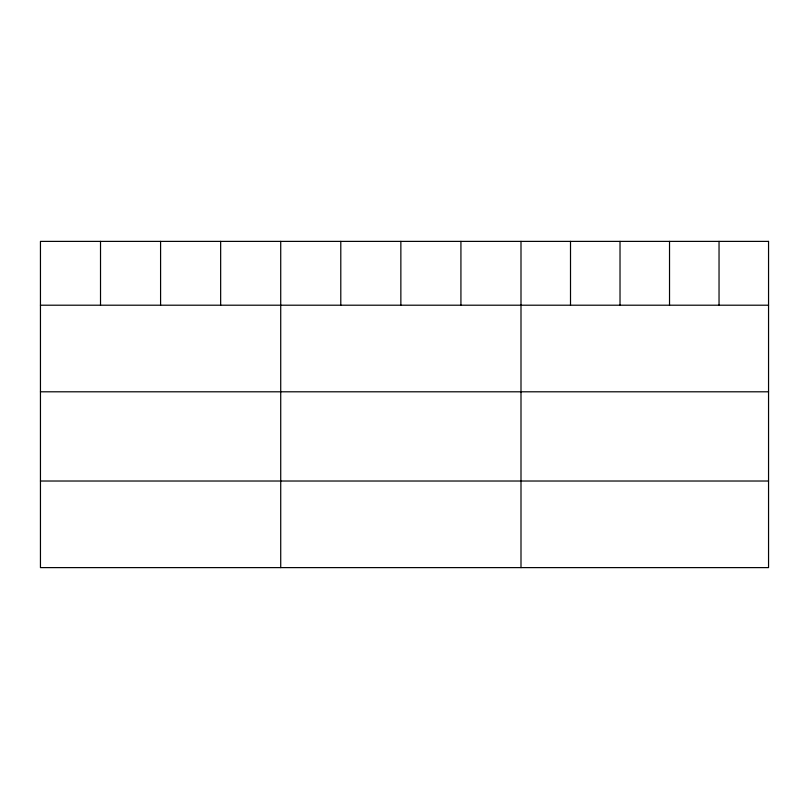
<?xml version="1.0" encoding="UTF-8"?>
<svg xmlns="http://www.w3.org/2000/svg" width="809" height="809" viewBox="0 0 809 809"><rect width="100%" height="100%" fill="white"/><g stroke="black" fill="none" stroke-linecap="round" stroke-linejoin="round"><path stroke-width="1.21" d="M40.45 305.205L768.55 305.205M40.45 391.799L768.55 391.799M40.45 481.021L768.55 481.021M719.039 241.385L719.039 305.205M669.528 241.385L669.528 305.205M620.018 241.385L620.018 305.205M570.507 241.385L570.507 305.205M520.996 241.385L520.996 567.615M460.928 241.385L460.928 305.205M400.859 241.385L400.859 305.205M340.791 241.385L340.791 305.205M280.723 241.385L280.723 567.615M220.655 241.385L220.655 305.205M160.587 241.385L160.587 305.205M100.518 241.385L100.518 305.205M768.55 241.385L40.45 241.385L40.45 567.615L768.55 567.615L768.55 241.385"/></g></svg>
